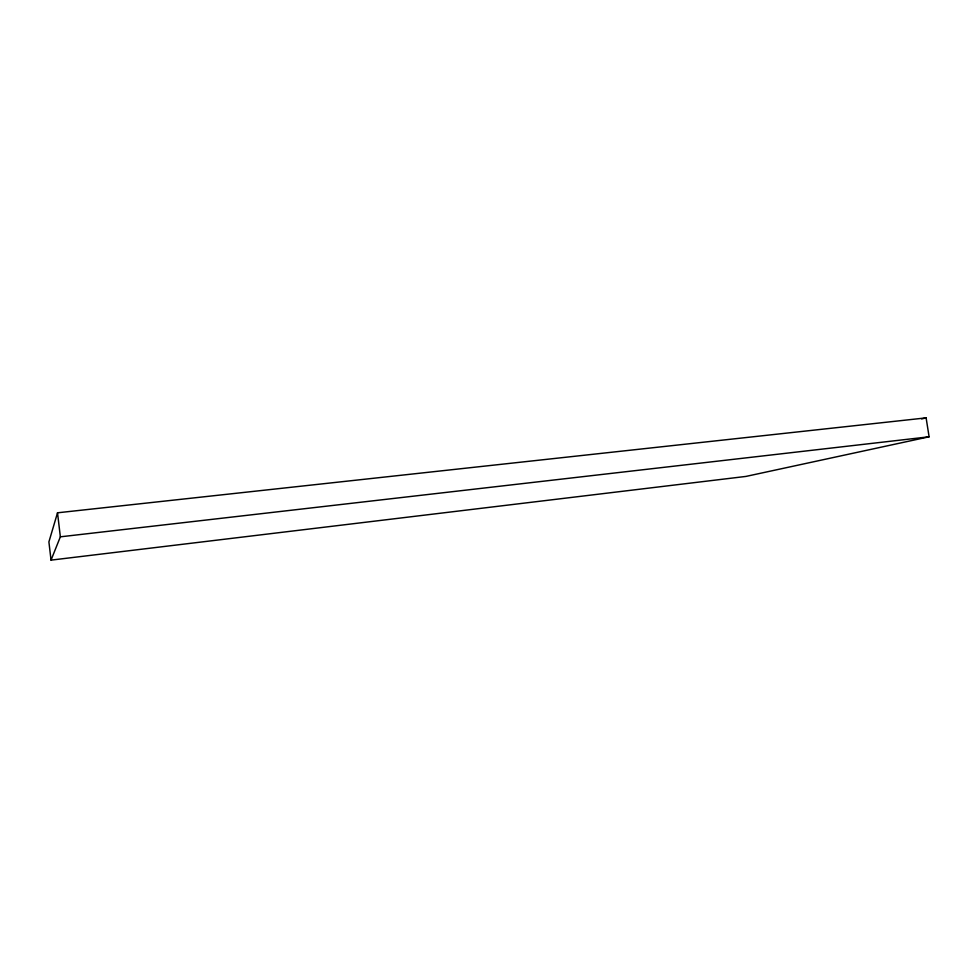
<?xml version="1.0" encoding="UTF-8"?>
<svg xmlns="http://www.w3.org/2000/svg" width="978" height="978" viewBox="0 0 978 978"><rect width="100%" height="100%" fill="white"/><g stroke="black" fill="none" stroke-linecap="round" stroke-linejoin="round"><path stroke-width="1.47" d="M57.519 512.802L48.9 541.91L51.039 560.125L745.945 476.42L929.1 436.799L926.117 417.875L57.519 512.802L60.355 536.824L51.039 560.125M921.667 418.926L926.117 417.875M60.355 536.824L929.1 436.799"/></g></svg>
